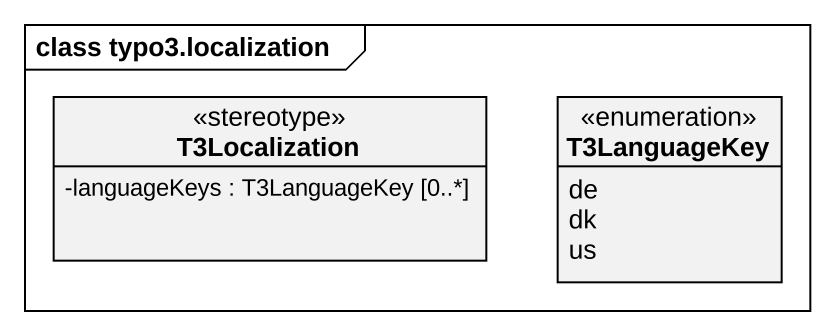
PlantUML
@startuml
mainframe class typo3.localization
hide circle
hide empty members
skinparam classAttributeIconSize 0
class T3Localization <<stereotype>> {
  -languageKeys : T3LanguageKey [0..*]
}
enum T3LanguageKey {
  de
  dk
  us
}
@enduml
